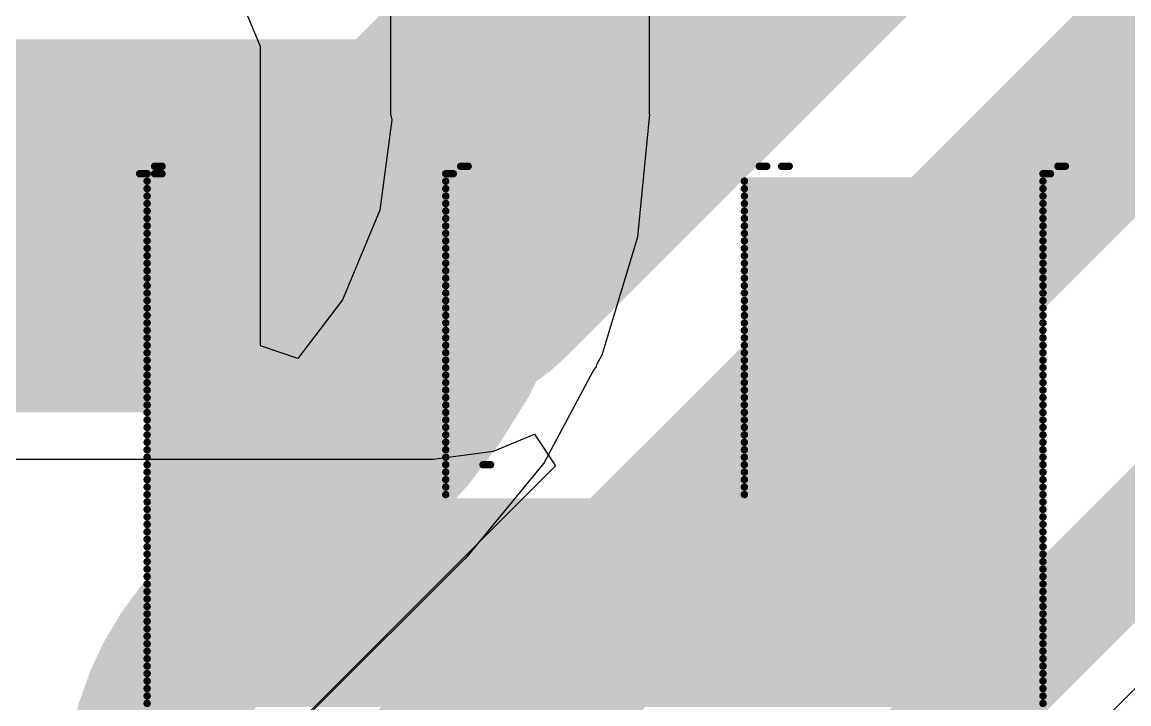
# Model space of a CAD drawing. Header units: inches. Extents: x -0.9 to 13.3, y -2.2 to 2.7.
# Drawn here: x 0.8137 to 0.9619, y -0.3601 to -0.2687 of the extents above; entities that cross this region are included whole.
import ezdxf

# ---------------------------------------------------------------- set-up
doc = ezdxf.new("R2010")
doc.units = ezdxf.units.IN
doc.header["$MEASUREMENT"] = 0
for name, color, linetype in [('Board Outline', 216, 'Continuous'), ('Bottom Layer', 5, 'Continuous'), ('Bottom Overlay', 54, 'Continuous'), ('Dimension', 6, 'Continuous'), ('Drill Drawing', 1, 'Continuous'), ('Top Layer', 1, 'Continuous'), ('Via Holes', 16, 'Continuous')]:
    doc.layers.add(name, color=color, linetype=linetype)

msp = doc.modelspace()

# ---------------------------------------------------------------- hatches: boundary and pattern name
at = {"layer": 'Bottom Layer'}
h = msp.add_hatch(color=5, dxfattribs=at)
edge = h.paths.add_edge_path()
edge.add_arc((0.81628, -0.29605), 0.01181, 0, 360)
at = {"layer": 'Top Layer'}
msp.add_hatch(color=1, dxfattribs=at).paths.add_polyline_path([(0.75928, -0.32005), (0.83908, -0.32005), (0.83908, -0.272), (0.75928, -0.272)])
h = msp.add_hatch(color=1, dxfattribs=at)
edge = h.paths.add_edge_path()
edge.add_arc((0.81628, -0.29605), 0.01181, 0, 360)
at = {"layer": 'Via Holes'}
h = msp.add_hatch(color=7, dxfattribs=at)
edge = h.paths.add_edge_path()
edge.add_arc((0.81628, -0.29605), 0.00591, 0, 360)

# ---------------------------------------------------------------- linework, layer by layer
at = {"layer": 'Board Outline'}
msp.add_lwpolyline([(1.99867, 0.21567, 0.01, 0.01, -1.122171), (-0.01159, -1.51329, 0.01, 0.01, 0)], format="xyseb", dxfattribs=at)
at = {"layer": 'Bottom Layer'}
for p, q in [((0.8333, -0.48749), (1.15422, -0.16657)), ((0.8768, -0.32625), (0.88227, -0.32398)), ((0.88227, -0.32398), (0.88511, -0.32822)), ((0.36634, -0.32731), (0.8687, -0.32731)), ((0.8687, -0.32731), (0.8768, -0.32625)), ((0.8687, -0.32731), (0.8687, -0.32731)), ((0.88511, -0.32822), (0.7859, -0.42742))]:
    msp.add_line(p, q, dxfattribs=at)
for points in [[(0.8687, -0.29605, 0.05, 0.05, 0), (1.0997, -0.06505, 0.05, 0.05, 0)], [(0.79924, -0.44076, 0.025, 0.025, 0), (1.1005, -0.1395, 0.025, 0.025, 0)], [(0.82357, -0.47776, 0.015, 0.015, 0), (1.14799, -0.15334, 0.015, 0.015, 0)], [(0.36634, -0.29605, 0.05, 0.05, 0), (0.81628, -0.29605, 0.05, 0.05, 0)], [(0.81628, -0.29605, 0.05, 0.05, 0), (0.8687, -0.29605, 0.05, 0.05, 0)]]:
    msp.add_lwpolyline(points, format="xyseb", dxfattribs=at)
for points in [[(0.80378, -0.29605, 0.025, 0.025, 1), (0.82878, -0.29605, 0.025, 0.025, 1)], [(0.80378, -0.29605, 0.025, 0.025, 1), (0.82878, -0.29605, 0.025, 0.025, 1)], [(0.8562, -0.29605, 0.025, 0.025, 1), (0.8812, -0.29605, 0.025, 0.025, 1)], [(0.8562, -0.29605, 0.025, 0.025, 1), (0.8812, -0.29605, 0.025, 0.025, 1)]]:
    msp.add_lwpolyline(points, format="xyseb", close=True, dxfattribs=at)
at = {"layer": 'Bottom Overlay'}
for points in [[(0.8314, -0.28805, 0.001, 0.001, 0), (0.8324, -0.28805, 0.001, 0.001, 0)], [(0.8724, -0.28805, 0.001, 0.001, 0), (0.8734, -0.28805, 0.001, 0.001, 0)], [(0.9124, -0.28805, 0.001, 0.001, 0), (0.9134, -0.28805, 0.001, 0.001, 0)], [(0.9154, -0.28805, 0.001, 0.001, 0), (0.9164, -0.28805, 0.001, 0.001, 0)], [(0.9524, -0.28805, 0.001, 0.001, 0), (0.9534, -0.28805, 0.001, 0.001, 0)], [(0.8294, -0.28905, 0.001, 0.001, 0), (0.8304, -0.28905, 0.001, 0.001, 0)], [(0.8314, -0.28905, 0.001, 0.001, 0), (0.8324, -0.28905, 0.001, 0.001, 0)], [(0.8704, -0.28905, 0.001, 0.001, 0), (0.8714, -0.28905, 0.001, 0.001, 0)], [(0.9504, -0.28905, 0.001, 0.001, 0), (0.9514, -0.28905, 0.001, 0.001, 0)], [(0.8304, -0.29005, 0.001, 0.001, 0), (0.8704, -0.29005, 0.001, 0.001, 0)], [(0.8304, -0.29105, 0.001, 0.001, 0), (0.8704, -0.29105, 0.001, 0.001, 0)], [(0.9104, -0.29005, 0.001, 0.001, 0), (0.9504, -0.29005, 0.001, 0.001, 0)], [(0.9104, -0.29105, 0.001, 0.001, 0), (0.9504, -0.29105, 0.001, 0.001, 0)], [(0.8304, -0.29205, 0.001, 0.001, 0), (0.8704, -0.29205, 0.001, 0.001, 0)], [(0.9104, -0.29205, 0.001, 0.001, 0), (0.9504, -0.29205, 0.001, 0.001, 0)], [(0.8304, -0.29305, 0.001, 0.001, 0), (0.8704, -0.29305, 0.001, 0.001, 0)], [(0.9104, -0.29305, 0.001, 0.001, 0), (0.9504, -0.29305, 0.001, 0.001, 0)], [(0.8304, -0.29405, 0.001, 0.001, 0), (0.8704, -0.29405, 0.001, 0.001, 0)], [(0.8304, -0.29505, 0.001, 0.001, 0), (0.8704, -0.29505, 0.001, 0.001, 0)], [(0.9104, -0.29405, 0.001, 0.001, 0), (0.9504, -0.29405, 0.001, 0.001, 0)], [(0.9104, -0.29505, 0.001, 0.001, 0), (0.9504, -0.29505, 0.001, 0.001, 0)], [(0.8304, -0.29605, 0.001, 0.001, 0), (0.8704, -0.29605, 0.001, 0.001, 0)], [(0.9104, -0.29605, 0.001, 0.001, 0), (0.9504, -0.29605, 0.001, 0.001, 0)], [(0.8304, -0.29705, 0.001, 0.001, 0), (0.8704, -0.29705, 0.001, 0.001, 0)], [(0.8304, -0.29805, 0.001, 0.001, 0), (0.8704, -0.29805, 0.001, 0.001, 0)], [(0.9104, -0.29705, 0.001, 0.001, 0), (0.9504, -0.29705, 0.001, 0.001, 0)], [(0.9104, -0.29805, 0.001, 0.001, 0), (0.9504, -0.29805, 0.001, 0.001, 0)], [(0.8304, -0.29905, 0.001, 0.001, 0), (0.8704, -0.29905, 0.001, 0.001, 0)], [(0.9104, -0.29905, 0.001, 0.001, 0), (0.9504, -0.29905, 0.001, 0.001, 0)], [(0.8304, -0.30005, 0.001, 0.001, 0), (0.8704, -0.30005, 0.001, 0.001, 0)], [(0.8304, -0.30105, 0.001, 0.001, 0), (0.8704, -0.30105, 0.001, 0.001, 0)], [(0.9104, -0.30005, 0.001, 0.001, 0), (0.9504, -0.30005, 0.001, 0.001, 0)], [(0.9104, -0.30105, 0.001, 0.001, 0), (0.9504, -0.30105, 0.001, 0.001, 0)], [(0.8304, -0.30205, 0.001, 0.001, 0), (0.8704, -0.30205, 0.001, 0.001, 0)], [(0.9104, -0.30205, 0.001, 0.001, 0), (0.9504, -0.30205, 0.001, 0.001, 0)], [(0.8304, -0.30305, 0.001, 0.001, 0), (0.8704, -0.30305, 0.001, 0.001, 0)], [(0.8304, -0.30405, 0.001, 0.001, 0), (0.8704, -0.30405, 0.001, 0.001, 0)], [(0.9104, -0.30305, 0.001, 0.001, 0), (0.9504, -0.30305, 0.001, 0.001, 0)], [(0.9104, -0.30405, 0.001, 0.001, 0), (0.9504, -0.30405, 0.001, 0.001, 0)], [(0.8304, -0.30505, 0.001, 0.001, 0), (0.8704, -0.30505, 0.001, 0.001, 0)], [(0.9104, -0.30505, 0.001, 0.001, 0), (0.9504, -0.30505, 0.001, 0.001, 0)], [(0.8304, -0.30605, 0.001, 0.001, 0), (0.8704, -0.30605, 0.001, 0.001, 0)], [(0.8304, -0.30705, 0.001, 0.001, 0), (0.8704, -0.30705, 0.001, 0.001, 0)], [(0.9104, -0.30605, 0.001, 0.001, 0), (0.9504, -0.30605, 0.001, 0.001, 0)], [(0.9104, -0.30705, 0.001, 0.001, 0), (0.9504, -0.30705, 0.001, 0.001, 0)], [(0.8304, -0.30805, 0.001, 0.001, 0), (0.8704, -0.30805, 0.001, 0.001, 0)], [(0.9104, -0.30805, 0.001, 0.001, 0), (0.9504, -0.30805, 0.001, 0.001, 0)], [(0.8304, -0.30905, 0.001, 0.001, 0), (0.8704, -0.30905, 0.001, 0.001, 0)], [(0.8304, -0.31005, 0.001, 0.001, 0), (0.8704, -0.31005, 0.001, 0.001, 0)], [(0.9104, -0.30905, 0.001, 0.001, 0), (0.9504, -0.30905, 0.001, 0.001, 0)], [(0.9104, -0.31005, 0.001, 0.001, 0), (0.9504, -0.31005, 0.001, 0.001, 0)], [(0.8304, -0.31105, 0.001, 0.001, 0), (0.8704, -0.31105, 0.001, 0.001, 0)], [(0.9104, -0.31105, 0.001, 0.001, 0), (0.9504, -0.31105, 0.001, 0.001, 0)], [(0.8304, -0.31205, 0.001, 0.001, 0), (0.8704, -0.31205, 0.001, 0.001, 0)], [(0.8304, -0.31305, 0.001, 0.001, 0), (0.8704, -0.31305, 0.001, 0.001, 0)], [(0.9104, -0.31205, 0.001, 0.001, 0), (0.9504, -0.31205, 0.001, 0.001, 0)], [(0.9104, -0.31305, 0.001, 0.001, 0), (0.9504, -0.31305, 0.001, 0.001, 0)], [(0.8304, -0.31405, 0.001, 0.001, 0), (0.8704, -0.31405, 0.001, 0.001, 0)], [(0.9104, -0.31405, 0.001, 0.001, 0), (0.9504, -0.31405, 0.001, 0.001, 0)], [(0.8304, -0.31505, 0.001, 0.001, 0), (0.8704, -0.31505, 0.001, 0.001, 0)], [(0.8304, -0.31605, 0.001, 0.001, 0), (0.8704, -0.31605, 0.001, 0.001, 0)], [(0.9104, -0.31505, 0.001, 0.001, 0), (0.9504, -0.31505, 0.001, 0.001, 0)], [(0.9104, -0.31605, 0.001, 0.001, 0), (0.9504, -0.31605, 0.001, 0.001, 0)], [(0.8304, -0.31705, 0.001, 0.001, 0), (0.8704, -0.31705, 0.001, 0.001, 0)], [(0.9104, -0.31705, 0.001, 0.001, 0), (0.9504, -0.31705, 0.001, 0.001, 0)], [(0.8304, -0.31805, 0.001, 0.001, 0), (0.8704, -0.31805, 0.001, 0.001, 0)], [(0.8304, -0.31905, 0.001, 0.001, 0), (0.8704, -0.31905, 0.001, 0.001, 0)], [(0.9104, -0.31805, 0.001, 0.001, 0), (0.9504, -0.31805, 0.001, 0.001, 0)], [(0.9104, -0.31905, 0.001, 0.001, 0), (0.9504, -0.31905, 0.001, 0.001, 0)], [(0.8304, -0.32005, 0.001, 0.001, 0), (0.8704, -0.32005, 0.001, 0.001, 0)], [(0.9104, -0.32005, 0.001, 0.001, 0), (0.9504, -0.32005, 0.001, 0.001, 0)], [(0.8304, -0.32105, 0.001, 0.001, 0), (0.8704, -0.32105, 0.001, 0.001, 0)], [(0.8304, -0.32205, 0.001, 0.001, 0), (0.8704, -0.32205, 0.001, 0.001, 0)], [(0.9104, -0.32105, 0.001, 0.001, 0), (0.9504, -0.32105, 0.001, 0.001, 0)], [(0.9104, -0.32205, 0.001, 0.001, 0), (0.9504, -0.32205, 0.001, 0.001, 0)], [(0.8304, -0.32305, 0.001, 0.001, 0), (0.8704, -0.32305, 0.001, 0.001, 0)], [(0.9104, -0.32305, 0.001, 0.001, 0), (0.9504, -0.32305, 0.001, 0.001, 0)], [(0.8304, -0.32405, 0.001, 0.001, 0), (0.8704, -0.32405, 0.001, 0.001, 0)], [(0.8304, -0.32505, 0.001, 0.001, 0), (0.8704, -0.32505, 0.001, 0.001, 0)], [(0.9104, -0.32405, 0.001, 0.001, 0), (0.9504, -0.32405, 0.001, 0.001, 0)], [(0.9104, -0.32505, 0.001, 0.001, 0), (0.9504, -0.32505, 0.001, 0.001, 0)], [(0.8304, -0.32605, 0.001, 0.001, 0), (0.8704, -0.32605, 0.001, 0.001, 0)], [(0.9104, -0.32605, 0.001, 0.001, 0), (0.9504, -0.32605, 0.001, 0.001, 0)], [(0.8304, -0.32705, 0.001, 0.001, 0), (0.8704, -0.32705, 0.001, 0.001, 0)], [(0.8304, -0.32805, 0.001, 0.001, 0), (0.8704, -0.32805, 0.001, 0.001, 0)], [(0.8754, -0.32805, 0.001, 0.001, 0), (0.8764, -0.32805, 0.001, 0.001, 0)], [(0.9104, -0.32705, 0.001, 0.001, 0), (0.9504, -0.32705, 0.001, 0.001, 0)], [(0.9104, -0.32805, 0.001, 0.001, 0), (0.9504, -0.32805, 0.001, 0.001, 0)], [(0.8304, -0.32905, 0.001, 0.001, 0), (0.8704, -0.32905, 0.001, 0.001, 0)], [(0.9104, -0.32905, 0.001, 0.001, 0), (0.9504, -0.32905, 0.001, 0.001, 0)], [(0.8304, -0.33005, 0.001, 0.001, 0), (0.8704, -0.33005, 0.001, 0.001, 0)], [(0.8304, -0.33105, 0.001, 0.001, 0), (0.8704, -0.33105, 0.001, 0.001, 0)], [(0.9104, -0.33005, 0.001, 0.001, 0), (0.9504, -0.33005, 0.001, 0.001, 0)], [(0.9104, -0.33105, 0.001, 0.001, 0), (0.9504, -0.33105, 0.001, 0.001, 0)], [(0.8304, -0.33205, 0.001, 0.001, 0), (0.8704, -0.33205, 0.001, 0.001, 0)], [(0.9104, -0.33205, 0.001, 0.001, 0), (0.9504, -0.33205, 0.001, 0.001, 0)], [(0.8304, -0.33305, 0.001, 0.001, 0), (0.9504, -0.33305, 0.001, 0.001, 0)], [(0.8304, -0.33405, 0.001, 0.001, 0), (0.9504, -0.33405, 0.001, 0.001, 0)], [(0.8304, -0.33505, 0.001, 0.001, 0), (0.9504, -0.33505, 0.001, 0.001, 0)], [(0.8304, -0.33605, 0.001, 0.001, 0), (0.9504, -0.33605, 0.001, 0.001, 0)], [(0.8304, -0.33705, 0.001, 0.001, 0), (0.9504, -0.33705, 0.001, 0.001, 0)], [(0.8304, -0.33805, 0.001, 0.001, 0), (0.9504, -0.33805, 0.001, 0.001, 0)], [(0.8304, -0.33905, 0.001, 0.001, 0), (0.9504, -0.33905, 0.001, 0.001, 0)], [(0.8304, -0.34005, 0.001, 0.001, 0), (0.9504, -0.34005, 0.001, 0.001, 0)], [(0.8304, -0.34105, 0.001, 0.001, 0), (0.9504, -0.34105, 0.001, 0.001, 0)], [(0.8304, -0.34205, 0.001, 0.001, 0), (0.9504, -0.34205, 0.001, 0.001, 0)], [(0.8304, -0.34305, 0.001, 0.001, 0), (0.9504, -0.34305, 0.001, 0.001, 0)], [(0.8304, -0.34405, 0.001, 0.001, 0), (0.9504, -0.34405, 0.001, 0.001, 0)], [(0.8304, -0.34505, 0.001, 0.001, 0), (0.9504, -0.34505, 0.001, 0.001, 0)], [(0.8304, -0.34605, 0.001, 0.001, 0), (0.9504, -0.34605, 0.001, 0.001, 0)], [(0.8304, -0.34705, 0.001, 0.001, 0), (0.9504, -0.34705, 0.001, 0.001, 0)], [(0.8304, -0.34805, 0.001, 0.001, 0), (0.9504, -0.34805, 0.001, 0.001, 0)], [(0.8304, -0.34905, 0.001, 0.001, 0), (0.9504, -0.34905, 0.001, 0.001, 0)], [(0.8304, -0.35005, 0.001, 0.001, 0), (0.9504, -0.35005, 0.001, 0.001, 0)], [(0.8304, -0.35105, 0.001, 0.001, 0), (0.9504, -0.35105, 0.001, 0.001, 0)], [(0.8304, -0.35205, 0.001, 0.001, 0), (0.9504, -0.35205, 0.001, 0.001, 0)], [(0.8304, -0.35305, 0.001, 0.001, 0), (0.9504, -0.35305, 0.001, 0.001, 0)], [(0.8304, -0.35405, 0.001, 0.001, 0), (0.9504, -0.35405, 0.001, 0.001, 0)], [(0.8304, -0.35505, 0.001, 0.001, 0), (0.9504, -0.35505, 0.001, 0.001, 0)], [(0.8304, -0.35605, 0.001, 0.001, 0), (0.9504, -0.35605, 0.001, 0.001, 0)], [(0.8304, -0.35705, 0.001, 0.001, 0), (0.9504, -0.35705, 0.001, 0.001, 0)], [(0.8304, -0.35805, 0.001, 0.001, 0), (0.9504, -0.35805, 0.001, 0.001, 0)], [(0.8304, -0.35905, 0.001, 0.001, 0), (0.9504, -0.35905, 0.001, 0.001, 0)], [(0.8304, -0.36005, 0.001, 0.001, 0), (0.9504, -0.36005, 0.001, 0.001, 0)]]:
    msp.add_lwpolyline(points, format="xyseb", dxfattribs=at)
for points in [[(0.83115, -0.28805, 0.0005, 0.0005, 1), (0.83165, -0.28805, 0.0005, 0.0005, 1)], [(0.83215, -0.28805, 0.0005, 0.0005, 1), (0.83265, -0.28805, 0.0005, 0.0005, 1)], [(0.87215, -0.28805, 0.0005, 0.0005, 1), (0.87265, -0.28805, 0.0005, 0.0005, 1)], [(0.87315, -0.28805, 0.0005, 0.0005, 1), (0.87365, -0.28805, 0.0005, 0.0005, 1)], [(0.91215, -0.28805, 0.0005, 0.0005, 1), (0.91265, -0.28805, 0.0005, 0.0005, 1)], [(0.91315, -0.28805, 0.0005, 0.0005, 1), (0.91365, -0.28805, 0.0005, 0.0005, 1)], [(0.91515, -0.28805, 0.0005, 0.0005, 1), (0.91565, -0.28805, 0.0005, 0.0005, 1)], [(0.91615, -0.28805, 0.0005, 0.0005, 1), (0.91665, -0.28805, 0.0005, 0.0005, 1)], [(0.95215, -0.28805, 0.0005, 0.0005, 1), (0.95265, -0.28805, 0.0005, 0.0005, 1)], [(0.95315, -0.28805, 0.0005, 0.0005, 1), (0.95365, -0.28805, 0.0005, 0.0005, 1)], [(0.82915, -0.28905, 0.0005, 0.0005, 1), (0.82965, -0.28905, 0.0005, 0.0005, 1)], [(0.83015, -0.28905, 0.0005, 0.0005, 1), (0.83065, -0.28905, 0.0005, 0.0005, 1)], [(0.83115, -0.28905, 0.0005, 0.0005, 1), (0.83165, -0.28905, 0.0005, 0.0005, 1)], [(0.83215, -0.28905, 0.0005, 0.0005, 1), (0.83265, -0.28905, 0.0005, 0.0005, 1)], [(0.87015, -0.28905, 0.0005, 0.0005, 1), (0.87065, -0.28905, 0.0005, 0.0005, 1)], [(0.87115, -0.28905, 0.0005, 0.0005, 1), (0.87165, -0.28905, 0.0005, 0.0005, 1)], [(0.95015, -0.28905, 0.0005, 0.0005, 1), (0.95065, -0.28905, 0.0005, 0.0005, 1)], [(0.95115, -0.28905, 0.0005, 0.0005, 1), (0.95165, -0.28905, 0.0005, 0.0005, 1)], [(0.83015, -0.29005, 0.0005, 0.0005, 1), (0.83065, -0.29005, 0.0005, 0.0005, 1)], [(0.83015, -0.29105, 0.0005, 0.0005, 1), (0.83065, -0.29105, 0.0005, 0.0005, 1)], [(0.87015, -0.29005, 0.0005, 0.0005, 1), (0.87065, -0.29005, 0.0005, 0.0005, 1)], [(0.87015, -0.29105, 0.0005, 0.0005, 1), (0.87065, -0.29105, 0.0005, 0.0005, 1)], [(0.91015, -0.29005, 0.0005, 0.0005, 1), (0.91065, -0.29005, 0.0005, 0.0005, 1)], [(0.91015, -0.29105, 0.0005, 0.0005, 1), (0.91065, -0.29105, 0.0005, 0.0005, 1)], [(0.95015, -0.29005, 0.0005, 0.0005, 1), (0.95065, -0.29005, 0.0005, 0.0005, 1)], [(0.95015, -0.29105, 0.0005, 0.0005, 1), (0.95065, -0.29105, 0.0005, 0.0005, 1)], [(0.83015, -0.29205, 0.0005, 0.0005, 1), (0.83065, -0.29205, 0.0005, 0.0005, 1)], [(0.87015, -0.29205, 0.0005, 0.0005, 1), (0.87065, -0.29205, 0.0005, 0.0005, 1)], [(0.91015, -0.29205, 0.0005, 0.0005, 1), (0.91065, -0.29205, 0.0005, 0.0005, 1)], [(0.95015, -0.29205, 0.0005, 0.0005, 1), (0.95065, -0.29205, 0.0005, 0.0005, 1)], [(0.83015, -0.29305, 0.0005, 0.0005, 1), (0.83065, -0.29305, 0.0005, 0.0005, 1)], [(0.87015, -0.29305, 0.0005, 0.0005, 1), (0.87065, -0.29305, 0.0005, 0.0005, 1)], [(0.91015, -0.29305, 0.0005, 0.0005, 1), (0.91065, -0.29305, 0.0005, 0.0005, 1)], [(0.95015, -0.29305, 0.0005, 0.0005, 1), (0.95065, -0.29305, 0.0005, 0.0005, 1)], [(0.83015, -0.29405, 0.0005, 0.0005, 1), (0.83065, -0.29405, 0.0005, 0.0005, 1)], [(0.83015, -0.29505, 0.0005, 0.0005, 1), (0.83065, -0.29505, 0.0005, 0.0005, 1)], [(0.87015, -0.29405, 0.0005, 0.0005, 1), (0.87065, -0.29405, 0.0005, 0.0005, 1)], [(0.87015, -0.29505, 0.0005, 0.0005, 1), (0.87065, -0.29505, 0.0005, 0.0005, 1)], [(0.91015, -0.29405, 0.0005, 0.0005, 1), (0.91065, -0.29405, 0.0005, 0.0005, 1)], [(0.91015, -0.29505, 0.0005, 0.0005, 1), (0.91065, -0.29505, 0.0005, 0.0005, 1)], [(0.95015, -0.29405, 0.0005, 0.0005, 1), (0.95065, -0.29405, 0.0005, 0.0005, 1)], [(0.95015, -0.29505, 0.0005, 0.0005, 1), (0.95065, -0.29505, 0.0005, 0.0005, 1)], [(0.83015, -0.29605, 0.0005, 0.0005, 1), (0.83065, -0.29605, 0.0005, 0.0005, 1)], [(0.87015, -0.29605, 0.0005, 0.0005, 1), (0.87065, -0.29605, 0.0005, 0.0005, 1)], [(0.91015, -0.29605, 0.0005, 0.0005, 1), (0.91065, -0.29605, 0.0005, 0.0005, 1)], [(0.95015, -0.29605, 0.0005, 0.0005, 1), (0.95065, -0.29605, 0.0005, 0.0005, 1)], [(0.83015, -0.29705, 0.0005, 0.0005, 1), (0.83065, -0.29705, 0.0005, 0.0005, 1)], [(0.83015, -0.29805, 0.0005, 0.0005, 1), (0.83065, -0.29805, 0.0005, 0.0005, 1)], [(0.87015, -0.29705, 0.0005, 0.0005, 1), (0.87065, -0.29705, 0.0005, 0.0005, 1)], [(0.87015, -0.29805, 0.0005, 0.0005, 1), (0.87065, -0.29805, 0.0005, 0.0005, 1)], [(0.91015, -0.29705, 0.0005, 0.0005, 1), (0.91065, -0.29705, 0.0005, 0.0005, 1)], [(0.91015, -0.29805, 0.0005, 0.0005, 1), (0.91065, -0.29805, 0.0005, 0.0005, 1)], [(0.95015, -0.29705, 0.0005, 0.0005, 1), (0.95065, -0.29705, 0.0005, 0.0005, 1)], [(0.95015, -0.29805, 0.0005, 0.0005, 1), (0.95065, -0.29805, 0.0005, 0.0005, 1)], [(0.83015, -0.29905, 0.0005, 0.0005, 1), (0.83065, -0.29905, 0.0005, 0.0005, 1)], [(0.87015, -0.29905, 0.0005, 0.0005, 1), (0.87065, -0.29905, 0.0005, 0.0005, 1)], [(0.91015, -0.29905, 0.0005, 0.0005, 1), (0.91065, -0.29905, 0.0005, 0.0005, 1)], [(0.95015, -0.29905, 0.0005, 0.0005, 1), (0.95065, -0.29905, 0.0005, 0.0005, 1)], [(0.83015, -0.30005, 0.0005, 0.0005, 1), (0.83065, -0.30005, 0.0005, 0.0005, 1)], [(0.83015, -0.30105, 0.0005, 0.0005, 1), (0.83065, -0.30105, 0.0005, 0.0005, 1)], [(0.87015, -0.30005, 0.0005, 0.0005, 1), (0.87065, -0.30005, 0.0005, 0.0005, 1)], [(0.87015, -0.30105, 0.0005, 0.0005, 1), (0.87065, -0.30105, 0.0005, 0.0005, 1)], [(0.91015, -0.30005, 0.0005, 0.0005, 1), (0.91065, -0.30005, 0.0005, 0.0005, 1)], [(0.91015, -0.30105, 0.0005, 0.0005, 1), (0.91065, -0.30105, 0.0005, 0.0005, 1)], [(0.95015, -0.30005, 0.0005, 0.0005, 1), (0.95065, -0.30005, 0.0005, 0.0005, 1)], [(0.95015, -0.30105, 0.0005, 0.0005, 1), (0.95065, -0.30105, 0.0005, 0.0005, 1)], [(0.83015, -0.30205, 0.0005, 0.0005, 1), (0.83065, -0.30205, 0.0005, 0.0005, 1)], [(0.87015, -0.30205, 0.0005, 0.0005, 1), (0.87065, -0.30205, 0.0005, 0.0005, 1)], [(0.91015, -0.30205, 0.0005, 0.0005, 1), (0.91065, -0.30205, 0.0005, 0.0005, 1)], [(0.95015, -0.30205, 0.0005, 0.0005, 1), (0.95065, -0.30205, 0.0005, 0.0005, 1)], [(0.83015, -0.30305, 0.0005, 0.0005, 1), (0.83065, -0.30305, 0.0005, 0.0005, 1)], [(0.83015, -0.30405, 0.0005, 0.0005, 1), (0.83065, -0.30405, 0.0005, 0.0005, 1)], [(0.87015, -0.30305, 0.0005, 0.0005, 1), (0.87065, -0.30305, 0.0005, 0.0005, 1)], [(0.87015, -0.30405, 0.0005, 0.0005, 1), (0.87065, -0.30405, 0.0005, 0.0005, 1)], [(0.91015, -0.30305, 0.0005, 0.0005, 1), (0.91065, -0.30305, 0.0005, 0.0005, 1)], [(0.91015, -0.30405, 0.0005, 0.0005, 1), (0.91065, -0.30405, 0.0005, 0.0005, 1)], [(0.95015, -0.30305, 0.0005, 0.0005, 1), (0.95065, -0.30305, 0.0005, 0.0005, 1)], [(0.95015, -0.30405, 0.0005, 0.0005, 1), (0.95065, -0.30405, 0.0005, 0.0005, 1)], [(0.83015, -0.30505, 0.0005, 0.0005, 1), (0.83065, -0.30505, 0.0005, 0.0005, 1)], [(0.87015, -0.30505, 0.0005, 0.0005, 1), (0.87065, -0.30505, 0.0005, 0.0005, 1)], [(0.91015, -0.30505, 0.0005, 0.0005, 1), (0.91065, -0.30505, 0.0005, 0.0005, 1)], [(0.95015, -0.30505, 0.0005, 0.0005, 1), (0.95065, -0.30505, 0.0005, 0.0005, 1)], [(0.83015, -0.30605, 0.0005, 0.0005, 1), (0.83065, -0.30605, 0.0005, 0.0005, 1)], [(0.83015, -0.30705, 0.0005, 0.0005, 1), (0.83065, -0.30705, 0.0005, 0.0005, 1)], [(0.87015, -0.30605, 0.0005, 0.0005, 1), (0.87065, -0.30605, 0.0005, 0.0005, 1)], [(0.87015, -0.30705, 0.0005, 0.0005, 1), (0.87065, -0.30705, 0.0005, 0.0005, 1)], [(0.91015, -0.30605, 0.0005, 0.0005, 1), (0.91065, -0.30605, 0.0005, 0.0005, 1)], [(0.91015, -0.30705, 0.0005, 0.0005, 1), (0.91065, -0.30705, 0.0005, 0.0005, 1)], [(0.95015, -0.30605, 0.0005, 0.0005, 1), (0.95065, -0.30605, 0.0005, 0.0005, 1)], [(0.95015, -0.30705, 0.0005, 0.0005, 1), (0.95065, -0.30705, 0.0005, 0.0005, 1)], [(0.83015, -0.30805, 0.0005, 0.0005, 1), (0.83065, -0.30805, 0.0005, 0.0005, 1)], [(0.87015, -0.30805, 0.0005, 0.0005, 1), (0.87065, -0.30805, 0.0005, 0.0005, 1)], [(0.91015, -0.30805, 0.0005, 0.0005, 1), (0.91065, -0.30805, 0.0005, 0.0005, 1)], [(0.95015, -0.30805, 0.0005, 0.0005, 1), (0.95065, -0.30805, 0.0005, 0.0005, 1)], [(0.83015, -0.30905, 0.0005, 0.0005, 1), (0.83065, -0.30905, 0.0005, 0.0005, 1)], [(0.83015, -0.31005, 0.0005, 0.0005, 1), (0.83065, -0.31005, 0.0005, 0.0005, 1)], [(0.87015, -0.30905, 0.0005, 0.0005, 1), (0.87065, -0.30905, 0.0005, 0.0005, 1)], [(0.87015, -0.31005, 0.0005, 0.0005, 1), (0.87065, -0.31005, 0.0005, 0.0005, 1)], [(0.91015, -0.30905, 0.0005, 0.0005, 1), (0.91065, -0.30905, 0.0005, 0.0005, 1)], [(0.91015, -0.31005, 0.0005, 0.0005, 1), (0.91065, -0.31005, 0.0005, 0.0005, 1)], [(0.95015, -0.30905, 0.0005, 0.0005, 1), (0.95065, -0.30905, 0.0005, 0.0005, 1)], [(0.95015, -0.31005, 0.0005, 0.0005, 1), (0.95065, -0.31005, 0.0005, 0.0005, 1)], [(0.83015, -0.31105, 0.0005, 0.0005, 1), (0.83065, -0.31105, 0.0005, 0.0005, 1)], [(0.87015, -0.31105, 0.0005, 0.0005, 1), (0.87065, -0.31105, 0.0005, 0.0005, 1)], [(0.91015, -0.31105, 0.0005, 0.0005, 1), (0.91065, -0.31105, 0.0005, 0.0005, 1)], [(0.95015, -0.31105, 0.0005, 0.0005, 1), (0.95065, -0.31105, 0.0005, 0.0005, 1)], [(0.83015, -0.31205, 0.0005, 0.0005, 1), (0.83065, -0.31205, 0.0005, 0.0005, 1)], [(0.83015, -0.31305, 0.0005, 0.0005, 1), (0.83065, -0.31305, 0.0005, 0.0005, 1)], [(0.87015, -0.31205, 0.0005, 0.0005, 1), (0.87065, -0.31205, 0.0005, 0.0005, 1)], [(0.87015, -0.31305, 0.0005, 0.0005, 1), (0.87065, -0.31305, 0.0005, 0.0005, 1)], [(0.91015, -0.31205, 0.0005, 0.0005, 1), (0.91065, -0.31205, 0.0005, 0.0005, 1)], [(0.91015, -0.31305, 0.0005, 0.0005, 1), (0.91065, -0.31305, 0.0005, 0.0005, 1)], [(0.95015, -0.31205, 0.0005, 0.0005, 1), (0.95065, -0.31205, 0.0005, 0.0005, 1)], [(0.95015, -0.31305, 0.0005, 0.0005, 1), (0.95065, -0.31305, 0.0005, 0.0005, 1)], [(0.83015, -0.31405, 0.0005, 0.0005, 1), (0.83065, -0.31405, 0.0005, 0.0005, 1)], [(0.87015, -0.31405, 0.0005, 0.0005, 1), (0.87065, -0.31405, 0.0005, 0.0005, 1)], [(0.91015, -0.31405, 0.0005, 0.0005, 1), (0.91065, -0.31405, 0.0005, 0.0005, 1)], [(0.95015, -0.31405, 0.0005, 0.0005, 1), (0.95065, -0.31405, 0.0005, 0.0005, 1)], [(0.83015, -0.31505, 0.0005, 0.0005, 1), (0.83065, -0.31505, 0.0005, 0.0005, 1)], [(0.83015, -0.31605, 0.0005, 0.0005, 1), (0.83065, -0.31605, 0.0005, 0.0005, 1)], [(0.87015, -0.31505, 0.0005, 0.0005, 1), (0.87065, -0.31505, 0.0005, 0.0005, 1)], [(0.87015, -0.31605, 0.0005, 0.0005, 1), (0.87065, -0.31605, 0.0005, 0.0005, 1)], [(0.91015, -0.31505, 0.0005, 0.0005, 1), (0.91065, -0.31505, 0.0005, 0.0005, 1)], [(0.91015, -0.31605, 0.0005, 0.0005, 1), (0.91065, -0.31605, 0.0005, 0.0005, 1)], [(0.95015, -0.31505, 0.0005, 0.0005, 1), (0.95065, -0.31505, 0.0005, 0.0005, 1)], [(0.95015, -0.31605, 0.0005, 0.0005, 1), (0.95065, -0.31605, 0.0005, 0.0005, 1)], [(0.83015, -0.31705, 0.0005, 0.0005, 1), (0.83065, -0.31705, 0.0005, 0.0005, 1)], [(0.87015, -0.31705, 0.0005, 0.0005, 1), (0.87065, -0.31705, 0.0005, 0.0005, 1)], [(0.91015, -0.31705, 0.0005, 0.0005, 1), (0.91065, -0.31705, 0.0005, 0.0005, 1)], [(0.95015, -0.31705, 0.0005, 0.0005, 1), (0.95065, -0.31705, 0.0005, 0.0005, 1)], [(0.83015, -0.31805, 0.0005, 0.0005, 1), (0.83065, -0.31805, 0.0005, 0.0005, 1)], [(0.83015, -0.31905, 0.0005, 0.0005, 1), (0.83065, -0.31905, 0.0005, 0.0005, 1)], [(0.87015, -0.31805, 0.0005, 0.0005, 1), (0.87065, -0.31805, 0.0005, 0.0005, 1)], [(0.87015, -0.31905, 0.0005, 0.0005, 1), (0.87065, -0.31905, 0.0005, 0.0005, 1)], [(0.91015, -0.31805, 0.0005, 0.0005, 1), (0.91065, -0.31805, 0.0005, 0.0005, 1)], [(0.91015, -0.31905, 0.0005, 0.0005, 1), (0.91065, -0.31905, 0.0005, 0.0005, 1)], [(0.95015, -0.31805, 0.0005, 0.0005, 1), (0.95065, -0.31805, 0.0005, 0.0005, 1)], [(0.95015, -0.31905, 0.0005, 0.0005, 1), (0.95065, -0.31905, 0.0005, 0.0005, 1)], [(0.83015, -0.32005, 0.0005, 0.0005, 1), (0.83065, -0.32005, 0.0005, 0.0005, 1)], [(0.87015, -0.32005, 0.0005, 0.0005, 1), (0.87065, -0.32005, 0.0005, 0.0005, 1)], [(0.91015, -0.32005, 0.0005, 0.0005, 1), (0.91065, -0.32005, 0.0005, 0.0005, 1)], [(0.95015, -0.32005, 0.0005, 0.0005, 1), (0.95065, -0.32005, 0.0005, 0.0005, 1)], [(0.83015, -0.32105, 0.0005, 0.0005, 1), (0.83065, -0.32105, 0.0005, 0.0005, 1)], [(0.83015, -0.32205, 0.0005, 0.0005, 1), (0.83065, -0.32205, 0.0005, 0.0005, 1)], [(0.87015, -0.32105, 0.0005, 0.0005, 1), (0.87065, -0.32105, 0.0005, 0.0005, 1)], [(0.87015, -0.32205, 0.0005, 0.0005, 1), (0.87065, -0.32205, 0.0005, 0.0005, 1)], [(0.91015, -0.32105, 0.0005, 0.0005, 1), (0.91065, -0.32105, 0.0005, 0.0005, 1)], [(0.91015, -0.32205, 0.0005, 0.0005, 1), (0.91065, -0.32205, 0.0005, 0.0005, 1)], [(0.95015, -0.32105, 0.0005, 0.0005, 1), (0.95065, -0.32105, 0.0005, 0.0005, 1)], [(0.95015, -0.32205, 0.0005, 0.0005, 1), (0.95065, -0.32205, 0.0005, 0.0005, 1)], [(0.83015, -0.32305, 0.0005, 0.0005, 1), (0.83065, -0.32305, 0.0005, 0.0005, 1)], [(0.87015, -0.32305, 0.0005, 0.0005, 1), (0.87065, -0.32305, 0.0005, 0.0005, 1)], [(0.91015, -0.32305, 0.0005, 0.0005, 1), (0.91065, -0.32305, 0.0005, 0.0005, 1)], [(0.95015, -0.32305, 0.0005, 0.0005, 1), (0.95065, -0.32305, 0.0005, 0.0005, 1)], [(0.83015, -0.32405, 0.0005, 0.0005, 1), (0.83065, -0.32405, 0.0005, 0.0005, 1)], [(0.83015, -0.32505, 0.0005, 0.0005, 1), (0.83065, -0.32505, 0.0005, 0.0005, 1)], [(0.87015, -0.32405, 0.0005, 0.0005, 1), (0.87065, -0.32405, 0.0005, 0.0005, 1)], [(0.87015, -0.32505, 0.0005, 0.0005, 1), (0.87065, -0.32505, 0.0005, 0.0005, 1)], [(0.91015, -0.32405, 0.0005, 0.0005, 1), (0.91065, -0.32405, 0.0005, 0.0005, 1)], [(0.91015, -0.32505, 0.0005, 0.0005, 1), (0.91065, -0.32505, 0.0005, 0.0005, 1)], [(0.95015, -0.32405, 0.0005, 0.0005, 1), (0.95065, -0.32405, 0.0005, 0.0005, 1)], [(0.95015, -0.32505, 0.0005, 0.0005, 1), (0.95065, -0.32505, 0.0005, 0.0005, 1)], [(0.83015, -0.32605, 0.0005, 0.0005, 1), (0.83065, -0.32605, 0.0005, 0.0005, 1)], [(0.87015, -0.32605, 0.0005, 0.0005, 1), (0.87065, -0.32605, 0.0005, 0.0005, 1)], [(0.91015, -0.32605, 0.0005, 0.0005, 1), (0.91065, -0.32605, 0.0005, 0.0005, 1)], [(0.95015, -0.32605, 0.0005, 0.0005, 1), (0.95065, -0.32605, 0.0005, 0.0005, 1)], [(0.83015, -0.32705, 0.0005, 0.0005, 1), (0.83065, -0.32705, 0.0005, 0.0005, 1)], [(0.83015, -0.32805, 0.0005, 0.0005, 1), (0.83065, -0.32805, 0.0005, 0.0005, 1)], [(0.87015, -0.32705, 0.0005, 0.0005, 1), (0.87065, -0.32705, 0.0005, 0.0005, 1)], [(0.87015, -0.32805, 0.0005, 0.0005, 1), (0.87065, -0.32805, 0.0005, 0.0005, 1)], [(0.87515, -0.32805, 0.0005, 0.0005, 1), (0.87565, -0.32805, 0.0005, 0.0005, 1)], [(0.87615, -0.32805, 0.0005, 0.0005, 1), (0.87665, -0.32805, 0.0005, 0.0005, 1)], [(0.91015, -0.32705, 0.0005, 0.0005, 1), (0.91065, -0.32705, 0.0005, 0.0005, 1)], [(0.91015, -0.32805, 0.0005, 0.0005, 1), (0.91065, -0.32805, 0.0005, 0.0005, 1)], [(0.95015, -0.32705, 0.0005, 0.0005, 1), (0.95065, -0.32705, 0.0005, 0.0005, 1)], [(0.95015, -0.32805, 0.0005, 0.0005, 1), (0.95065, -0.32805, 0.0005, 0.0005, 1)], [(0.83015, -0.32905, 0.0005, 0.0005, 1), (0.83065, -0.32905, 0.0005, 0.0005, 1)], [(0.87015, -0.32905, 0.0005, 0.0005, 1), (0.87065, -0.32905, 0.0005, 0.0005, 1)], [(0.91015, -0.32905, 0.0005, 0.0005, 1), (0.91065, -0.32905, 0.0005, 0.0005, 1)], [(0.95015, -0.32905, 0.0005, 0.0005, 1), (0.95065, -0.32905, 0.0005, 0.0005, 1)], [(0.83015, -0.33005, 0.0005, 0.0005, 1), (0.83065, -0.33005, 0.0005, 0.0005, 1)], [(0.83015, -0.33105, 0.0005, 0.0005, 1), (0.83065, -0.33105, 0.0005, 0.0005, 1)], [(0.87015, -0.33005, 0.0005, 0.0005, 1), (0.87065, -0.33005, 0.0005, 0.0005, 1)], [(0.87015, -0.33105, 0.0005, 0.0005, 1), (0.87065, -0.33105, 0.0005, 0.0005, 1)], [(0.91015, -0.33005, 0.0005, 0.0005, 1), (0.91065, -0.33005, 0.0005, 0.0005, 1)], [(0.91015, -0.33105, 0.0005, 0.0005, 1), (0.91065, -0.33105, 0.0005, 0.0005, 1)], [(0.95015, -0.33005, 0.0005, 0.0005, 1), (0.95065, -0.33005, 0.0005, 0.0005, 1)], [(0.95015, -0.33105, 0.0005, 0.0005, 1), (0.95065, -0.33105, 0.0005, 0.0005, 1)], [(0.83015, -0.33205, 0.0005, 0.0005, 1), (0.83065, -0.33205, 0.0005, 0.0005, 1)], [(0.87015, -0.33205, 0.0005, 0.0005, 1), (0.87065, -0.33205, 0.0005, 0.0005, 1)], [(0.91015, -0.33205, 0.0005, 0.0005, 1), (0.91065, -0.33205, 0.0005, 0.0005, 1)], [(0.95015, -0.33205, 0.0005, 0.0005, 1), (0.95065, -0.33205, 0.0005, 0.0005, 1)], [(0.83015, -0.33305, 0.0005, 0.0005, 1), (0.83065, -0.33305, 0.0005, 0.0005, 1)], [(0.83015, -0.33405, 0.0005, 0.0005, 1), (0.83065, -0.33405, 0.0005, 0.0005, 1)], [(0.95015, -0.33305, 0.0005, 0.0005, 1), (0.95065, -0.33305, 0.0005, 0.0005, 1)], [(0.95015, -0.33405, 0.0005, 0.0005, 1), (0.95065, -0.33405, 0.0005, 0.0005, 1)], [(0.83015, -0.33505, 0.0005, 0.0005, 1), (0.83065, -0.33505, 0.0005, 0.0005, 1)], [(0.95015, -0.33505, 0.0005, 0.0005, 1), (0.95065, -0.33505, 0.0005, 0.0005, 1)], [(0.83015, -0.33605, 0.0005, 0.0005, 1), (0.83065, -0.33605, 0.0005, 0.0005, 1)], [(0.95015, -0.33605, 0.0005, 0.0005, 1), (0.95065, -0.33605, 0.0005, 0.0005, 1)], [(0.83015, -0.33705, 0.0005, 0.0005, 1), (0.83065, -0.33705, 0.0005, 0.0005, 1)], [(0.83015, -0.33805, 0.0005, 0.0005, 1), (0.83065, -0.33805, 0.0005, 0.0005, 1)], [(0.95015, -0.33705, 0.0005, 0.0005, 1), (0.95065, -0.33705, 0.0005, 0.0005, 1)], [(0.95015, -0.33805, 0.0005, 0.0005, 1), (0.95065, -0.33805, 0.0005, 0.0005, 1)], [(0.83015, -0.33905, 0.0005, 0.0005, 1), (0.83065, -0.33905, 0.0005, 0.0005, 1)], [(0.95015, -0.33905, 0.0005, 0.0005, 1), (0.95065, -0.33905, 0.0005, 0.0005, 1)], [(0.83015, -0.34005, 0.0005, 0.0005, 1), (0.83065, -0.34005, 0.0005, 0.0005, 1)], [(0.83015, -0.34105, 0.0005, 0.0005, 1), (0.83065, -0.34105, 0.0005, 0.0005, 1)], [(0.95015, -0.34005, 0.0005, 0.0005, 1), (0.95065, -0.34005, 0.0005, 0.0005, 1)], [(0.95015, -0.34105, 0.0005, 0.0005, 1), (0.95065, -0.34105, 0.0005, 0.0005, 1)], [(0.83015, -0.34205, 0.0005, 0.0005, 1), (0.83065, -0.34205, 0.0005, 0.0005, 1)], [(0.95015, -0.34205, 0.0005, 0.0005, 1), (0.95065, -0.34205, 0.0005, 0.0005, 1)], [(0.83015, -0.34305, 0.0005, 0.0005, 1), (0.83065, -0.34305, 0.0005, 0.0005, 1)], [(0.83015, -0.34405, 0.0005, 0.0005, 1), (0.83065, -0.34405, 0.0005, 0.0005, 1)], [(0.95015, -0.34305, 0.0005, 0.0005, 1), (0.95065, -0.34305, 0.0005, 0.0005, 1)], [(0.95015, -0.34405, 0.0005, 0.0005, 1), (0.95065, -0.34405, 0.0005, 0.0005, 1)], [(0.83015, -0.34505, 0.0005, 0.0005, 1), (0.83065, -0.34505, 0.0005, 0.0005, 1)], [(0.95015, -0.34505, 0.0005, 0.0005, 1), (0.95065, -0.34505, 0.0005, 0.0005, 1)], [(0.83015, -0.34605, 0.0005, 0.0005, 1), (0.83065, -0.34605, 0.0005, 0.0005, 1)], [(0.83015, -0.34705, 0.0005, 0.0005, 1), (0.83065, -0.34705, 0.0005, 0.0005, 1)], [(0.95015, -0.34605, 0.0005, 0.0005, 1), (0.95065, -0.34605, 0.0005, 0.0005, 1)], [(0.95015, -0.34705, 0.0005, 0.0005, 1), (0.95065, -0.34705, 0.0005, 0.0005, 1)], [(0.83015, -0.34805, 0.0005, 0.0005, 1), (0.83065, -0.34805, 0.0005, 0.0005, 1)], [(0.95015, -0.34805, 0.0005, 0.0005, 1), (0.95065, -0.34805, 0.0005, 0.0005, 1)], [(0.83015, -0.34905, 0.0005, 0.0005, 1), (0.83065, -0.34905, 0.0005, 0.0005, 1)], [(0.83015, -0.35005, 0.0005, 0.0005, 1), (0.83065, -0.35005, 0.0005, 0.0005, 1)], [(0.95015, -0.34905, 0.0005, 0.0005, 1), (0.95065, -0.34905, 0.0005, 0.0005, 1)], [(0.95015, -0.35005, 0.0005, 0.0005, 1), (0.95065, -0.35005, 0.0005, 0.0005, 1)], [(0.83015, -0.35105, 0.0005, 0.0005, 1), (0.83065, -0.35105, 0.0005, 0.0005, 1)], [(0.95015, -0.35105, 0.0005, 0.0005, 1), (0.95065, -0.35105, 0.0005, 0.0005, 1)], [(0.83015, -0.35205, 0.0005, 0.0005, 1), (0.83065, -0.35205, 0.0005, 0.0005, 1)], [(0.83015, -0.35305, 0.0005, 0.0005, 1), (0.83065, -0.35305, 0.0005, 0.0005, 1)], [(0.95015, -0.35205, 0.0005, 0.0005, 1), (0.95065, -0.35205, 0.0005, 0.0005, 1)], [(0.95015, -0.35305, 0.0005, 0.0005, 1), (0.95065, -0.35305, 0.0005, 0.0005, 1)], [(0.83015, -0.35405, 0.0005, 0.0005, 1), (0.83065, -0.35405, 0.0005, 0.0005, 1)], [(0.95015, -0.35405, 0.0005, 0.0005, 1), (0.95065, -0.35405, 0.0005, 0.0005, 1)], [(0.83015, -0.35505, 0.0005, 0.0005, 1), (0.83065, -0.35505, 0.0005, 0.0005, 1)], [(0.83015, -0.35605, 0.0005, 0.0005, 1), (0.83065, -0.35605, 0.0005, 0.0005, 1)], [(0.95015, -0.35505, 0.0005, 0.0005, 1), (0.95065, -0.35505, 0.0005, 0.0005, 1)], [(0.95015, -0.35605, 0.0005, 0.0005, 1), (0.95065, -0.35605, 0.0005, 0.0005, 1)], [(0.83015, -0.35705, 0.0005, 0.0005, 1), (0.83065, -0.35705, 0.0005, 0.0005, 1)], [(0.95015, -0.35705, 0.0005, 0.0005, 1), (0.95065, -0.35705, 0.0005, 0.0005, 1)], [(0.83015, -0.35805, 0.0005, 0.0005, 1), (0.83065, -0.35805, 0.0005, 0.0005, 1)], [(0.83015, -0.35905, 0.0005, 0.0005, 1), (0.83065, -0.35905, 0.0005, 0.0005, 1)], [(0.95015, -0.35805, 0.0005, 0.0005, 1), (0.95065, -0.35805, 0.0005, 0.0005, 1)], [(0.95015, -0.35905, 0.0005, 0.0005, 1), (0.95065, -0.35905, 0.0005, 0.0005, 1)], [(0.83015, -0.36005, 0.0005, 0.0005, 1), (0.83065, -0.36005, 0.0005, 0.0005, 1)], [(0.95015, -0.36005, 0.0005, 0.0005, 1), (0.95065, -0.36005, 0.0005, 0.0005, 1)]]:
    msp.add_lwpolyline(points, format="xyseb", close=True, dxfattribs=at)
at = {"layer": 'Dimension'}
msp.add_lwpolyline([(0.04081, 0.0156, 0.01, 0.01, -3.064051), (0.02964, -1.5299, 0.01, 0.01, 0)], format="xyseb", dxfattribs=at)
at = {"layer": 'Drill Drawing'}
for points in [[(0.80628, -0.28605, 0.002, 0.002, 0), (0.81628, -0.29105, 0.002, 0.002, 0)], [(0.81628, -0.29105, 0.002, 0.002, 0), (0.82628, -0.28605, 0.002, 0.002, 0)], [(0.82128, -0.29605, 0.002, 0.002, 0), (0.82628, -0.28605, 0.002, 0.002, 0)], [(0.82128, -0.29605, 0.002, 0.002, 0), (0.82628, -0.30605, 0.002, 0.002, 0)], [(0.80628, -0.30605, 0.002, 0.002, 0), (0.81628, -0.30105, 0.002, 0.002, 0)], [(0.81628, -0.30105, 0.002, 0.002, 0), (0.82628, -0.30605, 0.002, 0.002, 0)]]:
    msp.add_lwpolyline(points, format="xyseb", dxfattribs=at)
for points in [[(0.82578, -0.28605, 0.001, 0.001, 1), (0.82678, -0.28605, 0.001, 0.001, 1)], [(0.82578, -0.28605, 0.001, 0.001, 1), (0.82678, -0.28605, 0.001, 0.001, 1)], [(0.81578, -0.29105, 0.001, 0.001, 1), (0.81678, -0.29105, 0.001, 0.001, 1)], [(0.81578, -0.29105, 0.001, 0.001, 1), (0.81678, -0.29105, 0.001, 0.001, 1)], [(0.82078, -0.29605, 0.001, 0.001, 1), (0.82178, -0.29605, 0.001, 0.001, 1)], [(0.82078, -0.29605, 0.001, 0.001, 1), (0.82178, -0.29605, 0.001, 0.001, 1)], [(0.81578, -0.30105, 0.001, 0.001, 1), (0.81678, -0.30105, 0.001, 0.001, 1)], [(0.81578, -0.30105, 0.001, 0.001, 1), (0.81678, -0.30105, 0.001, 0.001, 1)], [(0.82578, -0.30605, 0.001, 0.001, 1), (0.82678, -0.30605, 0.001, 0.001, 1)], [(0.82578, -0.30605, 0.001, 0.001, 1), (0.82678, -0.30605, 0.001, 0.001, 1)]]:
    msp.add_lwpolyline(points, format="xyseb", close=True, dxfattribs=at)
at = {"layer": 'Top Layer'}
for p, q in [((0.86301, -0.25432), (0.86301, -0.28105)), ((0.89767, -0.28105), (0.89767, -0.25432)), ((0.84557, -0.272), (0.84367, -0.26741)), ((0.84557, -0.31211), (0.84557, -0.272)), ((0.86301, -0.28105), (0.86316, -0.28183)), ((0.89613, -0.2975), (0.89775, -0.28105)), ((0.89775, -0.28105), (0.89767, -0.28105)), ((0.86316, -0.28183), (0.86157, -0.29395)), ((0.86157, -0.29395), (0.85859, -0.30114)), ((0.89133, -0.31331), (0.89613, -0.2975)), ((0.85859, -0.30114), (0.85659, -0.30597)), ((0.85659, -0.30597), (0.85057, -0.31381)), ((0.85057, -0.31381), (0.84557, -0.31211)), ((0.89063, -0.31463), (0.89133, -0.31331)), ((0.88354, -0.32789), (0.89015, -0.31552)), ((0.89015, -0.31552), (0.89058, -0.31488)), ((0.89058, -0.31488), (0.89063, -0.31463)), ((0.87305, -0.34067), (0.88354, -0.32789)), ((0.85268, -0.36093), (0.873, -0.34062)), ((0.873, -0.34062), (0.87305, -0.34067))]:
    msp.add_line(p, q, dxfattribs=at)
for points in [[(0.88034, -0.28105, 0.022, 0.022, 0), (0.88034, -0.25432, 0.022, 0.022, 0)], [(0.88034, -0.28105, 0.022, 0.022, -0.105041), (0.87456, -0.30825, 0.022, 0.022, 0)], [(0.87456, -0.30825, 0.022, 0.022, -0.09195), (0.86074, -0.32836, 0.022, 0.022, 0)], [(0.84043, -0.34868, 0.022, 0.022, 0), (0.86074, -0.32836, 0.022, 0.022, 0)], [(0.83034, -0.37304, 0.022, 0.022, -0.198832), (0.84043, -0.34868, 0.022, 0.022, 0)]]:
    msp.add_lwpolyline(points, format="xyseb", dxfattribs=at)
for points in [[(0.87484, -0.28105, 0.011, 0.011, 1), (0.88584, -0.28105, 0.011, 0.011, 1)], [(0.87484, -0.28105, 0.011, 0.011, 1), (0.88584, -0.28105, 0.011, 0.011, 1)], [(0.86906, -0.30825, 0.011, 0.011, 1), (0.88006, -0.30825, 0.011, 0.011, 1)], [(0.86906, -0.30825, 0.011, 0.011, 1), (0.88006, -0.30825, 0.011, 0.011, 1)], [(0.85524, -0.32836, 0.011, 0.011, 1), (0.86624, -0.32836, 0.011, 0.011, 1)], [(0.85524, -0.32836, 0.011, 0.011, 1), (0.86624, -0.32836, 0.011, 0.011, 1)], [(0.83493, -0.34868, 0.011, 0.011, 1), (0.84593, -0.34868, 0.011, 0.011, 1)], [(0.83493, -0.34868, 0.011, 0.011, 1), (0.84593, -0.34868, 0.011, 0.011, 1)]]:
    msp.add_lwpolyline(points, format="xyseb", close=True, dxfattribs=at)

doc.saveas('drawing.dxf')
